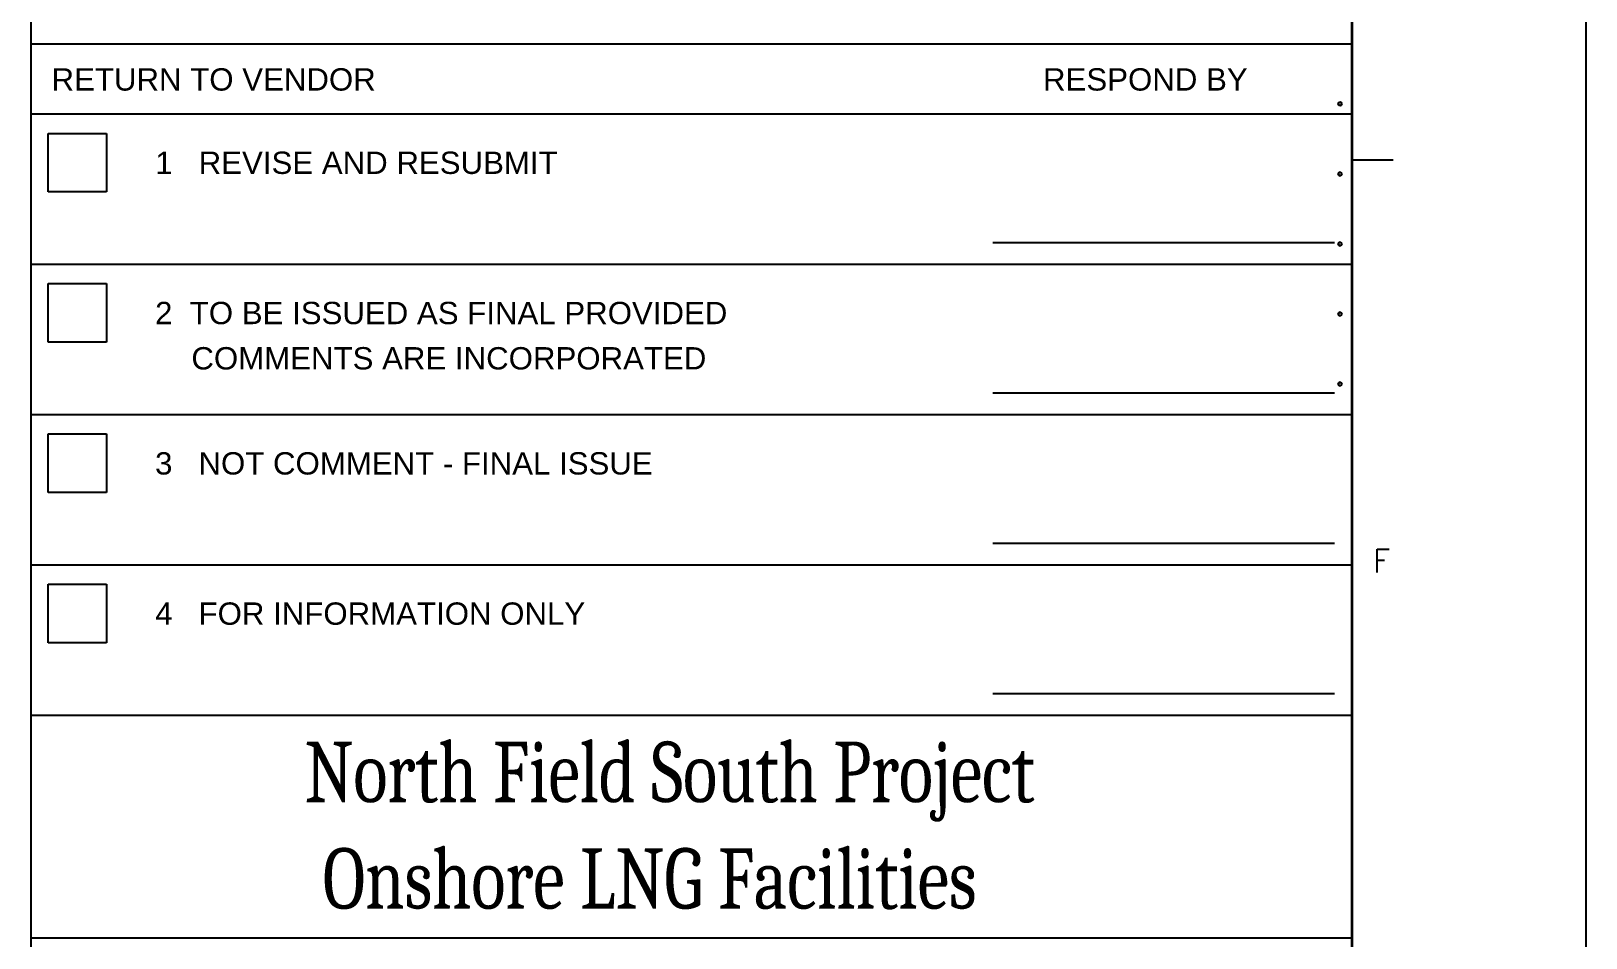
# Model space of a CAD drawing. Header units: millimetres. Extents: x -256 to 585, y -266 to 464.
# Drawn here: x 451.7 to 584.9, y -105.6 to -27.9 of the extents above; entities that cross this region are included whole.
import ezdxf

# ---------------------------------------------------------------- set-up
doc = ezdxf.new("R2010")
doc.units = ezdxf.units.MM
doc.styles.add('Arial', font='ARIAL.TTF', dxfattribs={"height": 0.2})
doc.styles.add('Cambria Math', font='CAMBRIA.TTC', dxfattribs={"height": 0.2})

# ---------------------------------------------------------------- blocks, each defined once
blk = doc.blocks.new('Unknown-252070812-55923')
at = {"color": 7, "linetype": 'Continuous'}
for p, q in [((584.85, 327.75), (584.85, -266.25)), ((564.83, -246.9), (564.83, 307.74)), ((564.82, 24.4), (564.82, -246.9)), ((564.83, -38.91), (568.33, -38.91)), ((564.82, -246.9), (564.82, -42.9)), ((564.83, -246.9), (564.83, -42.9)), ((566.97, -74.25), (566.97, -72.26)), ((566.97, -72.26), (568.01, -72.26)), ((566.97, -73.21), (567.61, -73.21))]:
    blk.add_line(p, q, dxfattribs=at)
blk = doc.blocks.new('Unknown-252070812-55925')
at = {"color": 7, "linetype": 'Continuous'}
for p, q in [((451.67, -246.9), (451.67, 24.83)), ((564.79, -246.7), (564.79, 24.83)), ((451.67, -28.97), (564.79, -28.97)), ((451.67, -34.97), (564.79, -34.97)), ((453.14, -36.65), (458.14, -36.65)), ((453.14, -41.65), (453.14, -36.65)), ((458.14, -36.65), (458.14, -41.65)), ((458.14, -41.65), (453.14, -41.65)), ((534.04, -46), (563.32, -46)), ((451.67, -47.85), (564.79, -47.85)), ((453.14, -49.52), (458.14, -49.52)), ((453.14, -54.53), (453.14, -49.52)), ((458.14, -49.52), (458.14, -54.53)), ((458.14, -54.53), (453.14, -54.53)), ((534.04, -58.88), (563.32, -58.88)), ((451.67, -60.72), (564.79, -60.72)), ((453.14, -62.39), (458.14, -62.39)), ((453.14, -67.4), (453.14, -62.39)), ((458.14, -62.39), (458.14, -67.4)), ((458.14, -67.4), (453.14, -67.4)), ((534.04, -71.75), (563.32, -71.75)), ((451.67, -73.6), (564.79, -73.6)), ((453.14, -75.27), (458.14, -75.27)), ((453.14, -80.28), (453.14, -75.27)), ((458.14, -75.27), (458.14, -80.28)), ((458.14, -80.28), (453.14, -80.28)), ((534.04, -84.63), (563.32, -84.63)), ((451.67, -86.47), (564.79, -86.47)), ((451.67, -105.56), (564.79, -105.56)), ((451.67, -105.56), (564.79, -105.56))]:
    blk.add_line(p, q, dxfattribs=at)
for centre in [(563.79, -34.12), (563.79, -34.12), (563.79, -34.12), (563.79, -40.12), (563.79, -40.12), (563.79, -40.12), (563.79, -46.12), (563.79, -46.12), (563.79, -46.12), (563.79, -52.12), (563.79, -52.12), (563.79, -52.12), (563.79, -58.12), (563.79, -58.12), (563.79, -58.12)]:
    blk.add_circle(centre, 0.15, dxfattribs=at)
for centre, start, end in [((563.79, -34.12), 0, 180), ((563.79, -34.12), 0, 180), ((563.79, -34.12), 180, 0), ((563.79, -34.12), 180, 0), ((563.79, -40.12), 0, 180), ((563.79, -40.12), 0, 180), ((563.79, -40.12), 180, 0), ((563.79, -40.12), 180, 0), ((563.79, -46.12), 0, 180), ((563.79, -46.12), 0, 180), ((563.79, -46.12), 180, 0), ((563.79, -46.12), 180, 0), ((563.79, -52.12), 0, 180), ((563.79, -52.12), 0, 180), ((563.79, -52.12), 180, 0), ((563.79, -52.12), 180, 0), ((563.79, -58.12), 0, 180), ((563.79, -58.12), 0, 180), ((563.79, -58.12), 180, 0), ((563.79, -58.12), 180, 0)]:
    blk.add_arc(centre, 0.15, start, end, dxfattribs=at)
for s, height, style, width, p in [('RETURN TO VENDOR', 1.9126, 'Arial', 1.000637, (453.42, -32.98)), ('RESPOND BY', 1.913, 'Arial', 1.000637, (538.35, -32.98)), ('1   REVISE AND RESUBMIT', 1.9126, 'Arial', 1.000637, (462.31, -40.12)), ('2  TO BE ISSUED AS FINAL PROVIDED', 1.9126, 'Arial', 1.000637, (462.29, -52.99)), ('    COMMENTS ARE INCORPORATED', 1.9126, 'Arial', 1.000637, (462.43, -56.87)), ('3   NOT COMMENT - FINAL ISSUE', 1.9126, 'Arial', 1.000637, (462.29, -65.87)), ('4   FOR INFORMATION ONLY', 1.9126, 'Arial', 1.000637, (462.3, -78.74)), ('North Field South Project', 5.1904, 'Cambria Math', 0.777778, (475.09, -93.94)), ('Onshore LNG Facilities', 5.1904, 'Cambria Math', 0.777778, (476.66, -103.07))]:
    blk.add_text(s, height=height, dxfattribs=dict(at, style=style, width=width)).set_placement(p)

msp = doc.modelspace()

# ---------------------------------------------------------------- block references
for name in ['Unknown-252070812-55923', 'Unknown-252070812-55925']:
    msp.add_blockref(name, (0, 0))

doc.saveas('drawing.dxf')
